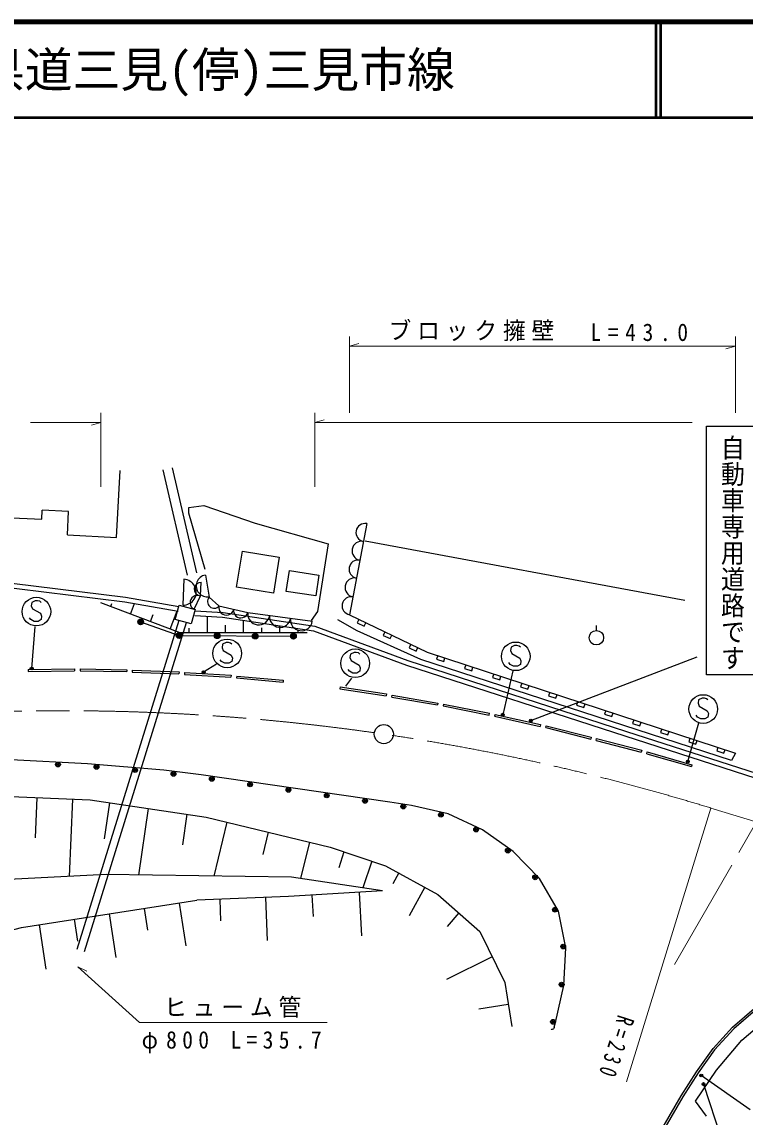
# Model space of a CAD drawing. Units: millimetres, scale not verified. Extents: x 40000 to 680000, y 20000 to 380000.
# Drawn here: x 231432 to 307099, y 265369 to 380000 of the extents above; entities that cross this region are included whole.
import ezdxf
from ezdxf.enums import TextEntityAlignment as Align

# ---------------------------------------------------------------- set-up
doc = ezdxf.new("R2010")
doc.units = ezdxf.units.MM
doc.header["$LTSCALE"] = 1000
doc.linetypes.add('CHAIN', pattern=[18.5, 12, -1.5, 3.5, -1.5])
for name, color, linetype, lineweight in [('M-BGD', 7, 'Continuous', 25), ('M-BMK', 2, 'CHAIN', 13), ('M-BMK-SRVR', 3, 'Continuous', 25), ('M-STR-HTXT', 7, 'Continuous', 13), ('M-STR-STRC', 7, 'Continuous', 25), ('M-TTL', 2, 'Continuous', 140), ('M-TTL-LINE', 7, 'Continuous', 50)]:
    doc.layers.add(name, color=color, linetype=linetype, lineweight=lineweight)
doc.layers.add('M-TTL-TXT', color=7, linetype='Continuous')
doc.styles.add('@ＭＳ ゴシック', font='')
doc.styles.add('ＭＳ ゴシック', font='')
doc.styles.get('@ＭＳ ゴシック').set_extended_font_data('@MS Gothic')
doc.styles.get('ＭＳ ゴシック').set_extended_font_data('MS Gothic')

msp = doc.modelspace()

# ---------------------------------------------------------------- linework, layer by layer
at = {"layer": 'M-BGD'}
for p, q in [((241344, 326042), (241729, 333038)), ((248746, 322098), (246215, 333112)), ((249720, 322322), (247190, 333336)), ((229648, 328114), (233525, 327937)), ((233525, 327937), (233569, 328900)), ((267514, 327485), (265697, 317927)), ((236217, 326324), (241344, 326042)), ((267362, 325671), (300807, 319475)), ((248387, 321656), (248269, 318989)), ((250110, 319933), (250204, 321349)), ((250629, 322104), (251030, 319792)), ((249449, 318541), (250110, 319933)), ((240735, 318805), (240855, 319122)), ((242808, 318020), (243222, 319112)), ((251030, 319792), (252045, 318895)), ((252045, 318895), (255077, 318187)), ((244880, 317234), (245165, 317984)), ((246953, 316449), (247675, 318355)), ((250836, 316056), (250836, 317792)), ((255077, 318187), (261826, 317267)), ((237219, 282940), (247876, 317372)), ((237983, 282703), (248640, 317135)), ((243856, 317196), (247879, 315770)), ((248938, 316056), (248938, 316554)), ((252734, 316056), (252734, 316851)), ((254632, 316056), (254632, 317365)), ((256530, 316056), (256530, 316569)), ((258428, 316056), (258428, 316800)), ((291538, 316304), (291538, 316824)), ((247879, 315770), (259837, 315697)), ((260327, 316056), (260327, 316287)), ((232072, 312204), (236926, 312277)), ((232072, 312204), (232075, 312004)), ((232075, 312004), (236929, 312077)), ((236926, 312277), (236929, 312077)), ((237540, 312272), (237537, 312072)), ((237537, 312072), (242410, 311996)), ((237540, 312272), (242413, 312196)), ((242413, 312196), (242410, 311996)), ((242960, 312155), (242952, 311955)), ((242952, 311955), (247862, 311762)), ((242960, 312155), (247870, 311962)), ((247870, 311962), (247862, 311762)), ((248443, 311911), (248430, 311711)), ((248443, 311911), (253310, 311610)), ((248430, 311711), (253298, 311410)), ((253310, 311610), (253298, 311410)), ((253913, 311537), (253896, 311338)), ((253896, 311338), (258761, 310909)), ((253913, 311537), (258779, 311109)), ((258779, 311109), (258761, 310909)), ((264731, 310388), (264701, 310190)), ((264701, 310190), (269554, 309461)), ((264731, 310388), (269584, 309659)), ((269584, 309659), (269554, 309461)), ((270130, 309334), (270164, 309531)), ((270164, 309531), (274955, 308711)), ((270130, 309334), (274922, 308514)), ((274955, 308711), (274922, 308514)), ((275547, 308604), (275508, 308408)), ((275508, 308408), (280310, 307443)), ((275547, 308604), (280350, 307639)), ((280310, 307443), (280350, 307639)), ((280937, 307519), (280893, 307323)), ((280893, 307323), (285642, 306260)), ((280937, 307519), (285686, 306456)), ((285686, 306456), (285642, 306260)), ((286241, 306134), (286290, 306328)), ((286241, 306134), (290943, 304931)), ((286290, 306328), (290993, 305124)), ((290993, 305124), (290943, 304931)), ((291507, 304797), (291558, 304991)), ((291558, 304991), (296280, 303759)), ((291507, 304797), (296229, 303565)), ((238280, 302357), (230312, 302775)), ((296280, 303759), (296229, 303565)), ((296810, 303399), (296866, 303591)), ((296810, 303399), (301475, 302060)), ((296866, 303591), (301530, 302252)), ((246271, 301684), (238280, 302357)), ((250194, 301182), (246271, 301684)), ((301530, 302252), (301475, 302060)), ((269931, 298348), (250194, 301182)), ((232986, 298812), (232805, 294595)), ((236721, 298652), (236375, 290563)), ((240611, 298272), (240051, 294494)), ((272182, 297986), (269931, 298348)), ((244655, 297673), (243623, 290708)), ((248700, 297073), (248224, 293863)), ((276025, 297095), (272182, 297986)), ((279629, 295437), (276025, 297095)), ((252882, 296245), (251503, 290602)), ((257201, 295189), (256633, 292865)), ((282839, 293169), (279629, 295437)), ((261520, 294134), (260595, 290348)), ((265132, 293121), (264582, 291472)), ((285600, 290350), (282839, 293169)), ((268037, 292153), (267104, 289353)), ((270857, 290921), (270231, 289776)), ((287587, 286926), (285600, 290350)), ((266706, 288891), (266977, 284345)), ((273592, 289425), (271960, 286442)), ((247894, 287778), (248589, 283301)), ((252125, 288160), (252217, 285899)), ((256923, 288355), (257104, 283869)), ((261783, 288598), (261917, 286353)), ((240563, 286640), (241271, 282081)), ((244228, 287209), (244579, 284950)), ((277155, 286733), (275911, 285329)), ((288353, 283073), (287587, 286926)), ((233232, 285502), (233952, 280861)), ((236897, 286071), (237254, 283771)), ((280651, 282128), (275848, 279781)), ((288149, 279127), (288353, 283073)), ((287247, 275283), (288149, 279127)), ((282321, 277162), (279227, 276666)), ((287133, 274796), (287247, 275283))]:
    msp.add_line(p, q, dxfattribs=at)
for points in [[(250613, 322694), (248902, 328573), (248902, 329169), (250465, 329392), (255823, 327531), (263492, 325373), (262376, 318303), (261706, 317336)], [(236217, 326324), (236319, 328748), (233569, 328900)], [(183596, 318395), (195655, 319889), (207082, 320765), (228065, 321538), (242263, 319783), (247866, 318829)], [(183657, 317899), (195705, 319391), (207110, 320266), (228043, 321037), (242191, 319288), (247782, 318336)], [(261276, 316056), (247989, 316056), (239699, 319198)], [(249532, 317873), (252422, 317693), (261940, 316278), (271657, 312677), (294525, 305269), (308229, 300854), (326263, 296168)], [(249563, 318372), (252475, 318191), (262065, 316765), (271821, 313150), (294678, 305745), (308369, 301334), (326389, 296652)], [(265697, 317927), (273850, 314033), (306098, 303473)], [(306098, 303473), (305684, 302695), (273178, 313266), (266526, 316251), (264477, 317406)], [(266695, 317451), (266522, 317090), (267244, 316745), (267417, 317106)], [(269412, 316153), (269240, 315792), (269962, 315447), (270134, 315808)], [(272130, 314855), (271958, 314494), (272680, 314149), (272852, 314510)], [(274936, 313678), (274811, 313298), (275572, 313049), (275696, 313429)], [(277867, 312718), (277743, 312338), (278503, 312089), (278628, 312469)], [(280799, 311758), (280674, 311378), (281435, 311129), (281559, 311509)], [(283731, 310798), (283606, 310418), (284366, 310169), (284491, 310549)], [(286662, 309838), (286538, 309457), (287298, 309209), (287422, 309589)], [(289594, 308878), (289469, 308497), (290230, 308248), (290354, 308629)], [(292525, 307917), (292401, 307537), (293161, 307288), (293286, 307669)], [(295457, 306957), (295333, 306577), (296093, 306328), (296217, 306708)], [(298389, 305997), (298264, 305617), (299024, 305368), (299149, 305748)], [(301320, 305037), (301196, 304657), (301956, 304408), (302081, 304788)], [(304252, 304077), (304127, 303697), (304888, 303448), (305012, 303828)], [(190272, 297613), (200004, 298832), (216176, 299531), (238589, 298572), (250722, 296773), (263680, 293606), (269489, 291669), (274959, 288678), (279351, 284788), (281951, 279468), (282690, 274857)], [(190272, 297613), (200004, 298832), (216176, 299531), (238589, 298572), (250722, 296773), (263680, 293606), (269489, 291669), (274959, 288678), (279351, 284788), (281951, 279468), (282690, 274857)], [(269168, 289038), (259648, 290493), (240250, 290754), (230068, 290253)], [(269168, 289038), (259321, 288452), (249727, 288063)], [(198962, 272513), (206531, 276456), (214370, 280500), (221199, 282547), (231399, 285217), (249727, 288063)], [(351356, 275864), (335579, 280830), (332723, 281644), (329793, 282187), (326829, 282493), (324295, 282469), (320402, 282107), (316268, 281161), (314023, 280325), (311898, 279315), (310565, 278362), (308188, 276567), (305913, 274621), (303899, 272413), (302192, 269999), (300577, 267497), (298062, 263158)], [(297889, 263258), (300406, 267602), (302026, 270111), (303743, 272538), (305773, 274765), (308062, 276722)], [(303071, 265478), (301912, 267029), (304115, 270291), (306761, 273418), (310455, 276557)], [(287133, 274796), (287115, 274718), (287094, 274672), (287051, 274620), (287012, 274588), (286967, 274568), (286901, 274552), (286850, 274554), (286821, 274561)]]:
    msp.add_lwpolyline(points, dxfattribs=at)
for points in [[(253891, 320841), (254504, 324612), (258357, 323985), (257744, 320214)], [(262170, 319922), (259095, 320395), (259429, 322570), (262505, 322096)], [(249136, 316998), (247475, 317457), (247887, 318946), (249548, 318487)]]:
    msp.add_lwpolyline(points, close=True, dxfattribs=at)
for centre, radius in [((243856, 317196), 300), ((243856, 317196), 264), ((243856, 317196), 228), ((243856, 317196), 192), ((243856, 317196), 156), ((243856, 317196), 120), ((243856, 317196), 84), ((243856, 317196), 48), ((243856, 317196), 12), ((247879, 315770), 300), ((247879, 315770), 264), ((247879, 315770), 228), ((247879, 315770), 192), ((247879, 315770), 156), ((247879, 315770), 120), ((247879, 315770), 84), ((247879, 315770), 48), ((247879, 315770), 12), ((251865, 315746), 300), ((251865, 315746), 264), ((251865, 315746), 228), ((251865, 315746), 192), ((251865, 315746), 156), ((251865, 315746), 120), ((251865, 315746), 84), ((251865, 315746), 48), ((251865, 315746), 12), ((255851, 315721), 300), ((255851, 315721), 264), ((255851, 315721), 228), ((255851, 315721), 192), ((255851, 315721), 156), ((255851, 315721), 120), ((255851, 315721), 84), ((255851, 315721), 48), ((255851, 315721), 12), ((259837, 315697), 300), ((259837, 315697), 264), ((259837, 315697), 228), ((259837, 315697), 192), ((259837, 315697), 156), ((259837, 315697), 120), ((259837, 315697), 84), ((259837, 315697), 48), ((259837, 315697), 12), ((291538, 315544), 760), ((235206, 302268), 250), ((235206, 302268), 150), ((235206, 302268), 50), ((239239, 302026), 250), ((239239, 302026), 150), ((239239, 302026), 50), ((243274, 301685), 250), ((243274, 301685), 150), ((243274, 301685), 50), ((247293, 301301), 250), ((247293, 301301), 150), ((247293, 301301), 50), ((251303, 300770), 250), ((251303, 300770), 150), ((251303, 300770), 50), ((255311, 300194), 250), ((255311, 300194), 150), ((255311, 300194), 50), ((259319, 299619), 250), ((259319, 299619), 150), ((259319, 299619), 50), ((263327, 299044), 250), ((263327, 299044), 150), ((263327, 299044), 50), ((267335, 298468), 250), ((267335, 298468), 150), ((267335, 298468), 50), ((271336, 297869), 250), ((271336, 297869), 150), ((271336, 297869), 50), ((275274, 297012), 250), ((275274, 297012), 150), ((275274, 297012), 50), ((278952, 295474), 250), ((278952, 295474), 150), ((278952, 295474), 50), ((282277, 293261), 250), ((282277, 293261), 150), ((282277, 293261), 50), ((285135, 290467), 250), ((285135, 290467), 150), ((285135, 290467), 50), ((287211, 287077), 250), ((287211, 287077), 150), ((287211, 287077), 50), ((288069, 283219), 250), ((288069, 283219), 150), ((288069, 283219), 50), ((287904, 279240), 250), ((287904, 279240), 150), ((287904, 279240), 50), ((287004, 275340), 250), ((287004, 275340), 150), ((287004, 275340), 50)]:
    msp.add_circle(centre, radius, dxfattribs=at)
for centre, radius, start, end in [((267336, 326552), 950, 79.23521, 259.23521), ((266972, 324636), 1000, 79.23521, 259.23521), ((266608, 322720), 950, 79.23521, 259.23521), ((248327, 320307), 1350, 267.46644, 87.46644), ((250156, 320632), 700, 86.18593, 266.18593), ((250825, 320971), 1150, 99.84113, 279.84113), ((266244, 320805), 1000, 79.23521, 259.23521), ((249770, 319219), 750, 64.61209, 244.61209), ((265880, 318889), 950, 79.23521, 259.23521), ((251555, 319328), 700, 138.53229, 318.53229), ((252824, 318713), 800, 166.85782, 346.85782), ((254333, 318361), 750, 166.85782, 346.85782), ((256217, 318032), 1150, 172.23483, 352.23483), ((258446, 317728), 1100, 172.23483, 352.23483), ((260675, 317424), 1150, 172.23483, 352.23483)]:
    msp.add_arc(centre, radius, start, end, dxfattribs=at)
at = {"layer": 'M-BMK'}
for p, q in [((364672, 278887), (303522, 297717)), ((299729, 281352), (308297, 296247))]:
    msp.add_line(p, q, dxfattribs=at)
for start, end in [(81.88626, 102.43222), (72.88531, 81.41248)]:
    msp.add_arc((235836, 77902), 230000, start, end, dxfattribs=at)
at = {"layer": 'M-BMK-SRVR'}
msp.add_circle((269302, 305454), 1000, dxfattribs=at)
at = {"layer": 'M-STR-HTXT'}
for p, q in [((265697, 339073), (265697, 347073)), ((265697, 346073), (266697, 346353)), ((306098, 347073), (306098, 339073)), ((265697, 346073), (306098, 346073)), ((306098, 346073), (305098, 345793)), ((239699, 339073), (239699, 331351)), ((262065, 331351), (262065, 339073)), ((262065, 338073), (263065, 338353)), ((232342, 338073), (239699, 338073)), ((239699, 338073), (238699, 337793)), ((262065, 338073), (301568, 338073)), ((303522, 297717), (294693, 269045)), ((237296, 281108), (238225, 280644))]:
    msp.add_line(p, q, dxfattribs=at)
msp.add_lwpolyline([(237296, 281108), (243750, 275259), (263362, 275259)], dxfattribs=at)
at = {"layer": 'M-STR-STRC'}
for p, q in [((232454, 312318), (232813, 316716)), ((284684, 306863), (302076, 313553)), ((251794, 312783), (250449, 311939)), ((282795, 312071), (281739, 307485)), ((265310, 310460), (265949, 311328)), ((301104, 302594), (302253, 306652)), ((307642, 266127), (302516, 269718)), ((302744, 268828), (304599, 263173))]:
    msp.add_line(p, q, dxfattribs=at)
msp.add_lwpolyline([(311651, 311669), (303048, 311669), (303048, 337672), (311651, 337672)], close=True, dxfattribs=at)
for points in [[(233433, 319238), (233313, 319358), (233073, 319418), (232833, 319418), (232473, 319238), (232413, 318878), (232533, 318578), (233373, 318098), (233493, 317798), (233433, 317438), (233133, 317258), (232713, 317258), (232353, 317438), (232233, 317618)], [(253392, 314861), (253272, 314981), (253032, 315041), (252792, 315041), (252432, 314861), (252372, 314501), (252492, 314201), (253332, 313721), (253452, 313421), (253392, 313061), (253092, 312881), (252672, 312881), (252312, 313061), (252192, 313241)], [(283583, 314556), (283463, 314676), (283223, 314736), (282983, 314736), (282623, 314556), (282563, 314196), (282683, 313896), (283523, 313416), (283643, 313116), (283583, 312756), (283283, 312576), (282863, 312576), (282503, 312756), (282383, 312936)], [(266780, 313828), (266660, 313948), (266420, 314008), (266180, 314008), (265820, 313828), (265760, 313468), (265880, 313168), (266720, 312688), (266840, 312388), (266780, 312028), (266480, 311848), (266060, 311848), (265700, 312028), (265580, 312208)], [(303197, 309041), (303077, 309161), (302837, 309221), (302597, 309221), (302237, 309041), (302177, 308681), (302297, 308381), (303137, 307901), (303257, 307601), (303197, 307241), (302897, 307061), (302477, 307061), (302117, 307241), (301997, 307421)]]:
    msp.add_lwpolyline(points, dxfattribs=at)
for centre, radius in [((232953, 318278), 1500), ((252912, 313901), 1500), ((266300, 312868), 1500), ((283103, 313596), 1500), ((232454, 312318), 150), ((232454, 312318), 90), ((232454, 312318), 30), ((250449, 311939), 150), ((250449, 311939), 90), ((250449, 311939), 30), ((302717, 308081), 1500), ((281739, 307485), 150), ((281739, 307485), 90), ((281739, 307485), 30), ((284684, 306863), 150), ((284684, 306863), 90), ((284684, 306863), 30), ((301104, 302594), 150), ((301104, 302594), 90), ((301104, 302594), 30), ((302516, 269718), 150), ((302516, 269718), 90), ((302516, 269718), 30), ((302744, 268828), 150), ((302744, 268828), 90), ((302744, 268828), 30)]:
    msp.add_circle(centre, radius, dxfattribs=at)
at = {"layer": 'M-TTL'}
msp.add_line((680000, 380000), (40000, 380000), dxfattribs=at)
at = {"layer": 'M-TTL-LINE'}
for p, q in [((297750, 380000), (297750, 370000)), ((298250, 380000), (298250, 370000)), ((40000, 370000), (680000, 370000))]:
    msp.add_line(p, q, dxfattribs=at)

# ---------------------------------------------------------------- texts
at = {"layer": 'M-STR-HTXT', "char_height": 1833, "attachment_point": 7, "style": 'ＭＳ ゴシック'}
for s, insert in [('\\T1.26;\\W0.95;ブロック擁壁', (269795, 346573)), ('\\T1.62;\\W0.9;L=43.0', (290919, 346573)), ('\\T1.26;\\W0.95;ヒューム管', (246306, 275759)), ('\\T1.5;\\W0.9;φ800\\~L=35.7', (243962, 272044))]:
    msp.add_mtext(s, dxfattribs=dict(at, insert=insert))
at = {"layer": 'M-STR-HTXT', "insert": (293781, 276164), "char_height": 1833, "attachment_point": 7, "rotation": 251.9, "style": 'ＭＳ ゴシック'}
msp.add_mtext('\\T1.61;\\W0.7;R=230', dxfattribs=at)
at = {"layer": 'M-STR-STRC', "style": '@ＭＳ ゴシック', "width": 1.1}
msp.add_text('自動車専用道路です', height=1833, rotation=270, dxfattribs=at).set_placement((304322, 336820), align=Align.BOTTOM_LEFT)
at = {"layer": 'M-TTL-TXT', "style": 'ＭＳ ゴシック'}
msp.add_text('一般県道三見(停)三見市線', height=3666, dxfattribs=at).set_placement((216734, 375000), align=Align.MIDDLE_LEFT)

doc.saveas('drawing.dxf')
